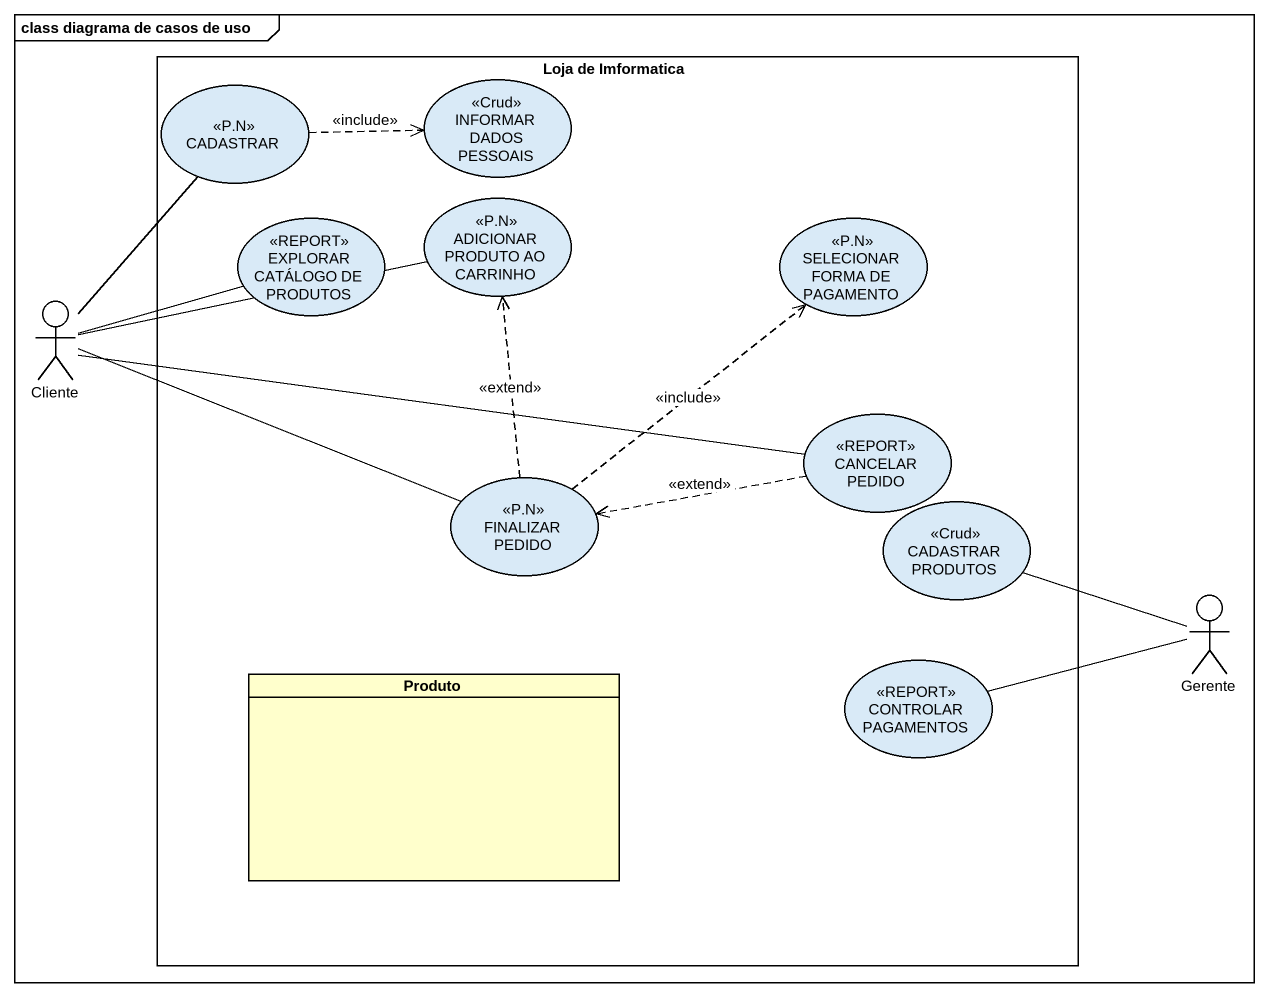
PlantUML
@startuml
mainframe class diagrama de casos de uso
allowmixing
hide circle
hide empty members
rectangle "Loja de Imformatica" as Loja_de_Imformatica {
  usecase "INFORMAR DADOS PESSOAIS" as INFORMAR_DADOS_PESSOAIS <<Crud>>
  usecase CADASTRAR <<P.N>>
  usecase "ADICIONAR PRODUTO AO CARRINHO" as ADICIONAR_PRODUTO_AO <<P.N>>
  usecase "EXPLORAR CATÁLOGO DE PRODUTOS" as EXPLORAR_CATÁLOGO_DE <<REPORT>>
  usecase "SELECIONAR FORMA DE PAGAMENTO" as SELECIONAR_FORMA_DE <<P.N>>
  usecase "CANCELAR PEDIDO" as CANCELAR_PEDIDO <<REPORT>>
  usecase "FINALIZAR PEDIDO" as FINALIZAR_PEDIDO <<P.N>>
  usecase "CADASTRAR PRODUTOS" as CADASTRAR_PRODUTOS <<Crud>>
  class Produto
  usecase "CONTROLAR PAGAMENTOS" as CONTROLAR_PAGAMENTOS <<REPORT>>
}
actor Cliente
actor Gerente
CADASTRAR .right.> INFORMAR_DADOS_PESSOAIS : <<include>>
Cliente -up- CADASTRAR
Cliente -right- ADICIONAR_PRODUTO_AO
Cliente -right- EXPLORAR_CATÁLOGO_DE
Cliente -right- CANCELAR_PEDIDO
Cliente -right- FINALIZAR_PEDIDO
CANCELAR_PEDIDO .left.> FINALIZAR_PEDIDO : <<extend>>
FINALIZAR_PEDIDO .up.> ADICIONAR_PRODUTO_AO : <<extend>>
FINALIZAR_PEDIDO .up.> SELECIONAR_FORMA_DE : <<include>>
Gerente -left- CADASTRAR_PRODUTOS
Gerente -left- CONTROLAR_PAGAMENTOS
@enduml
